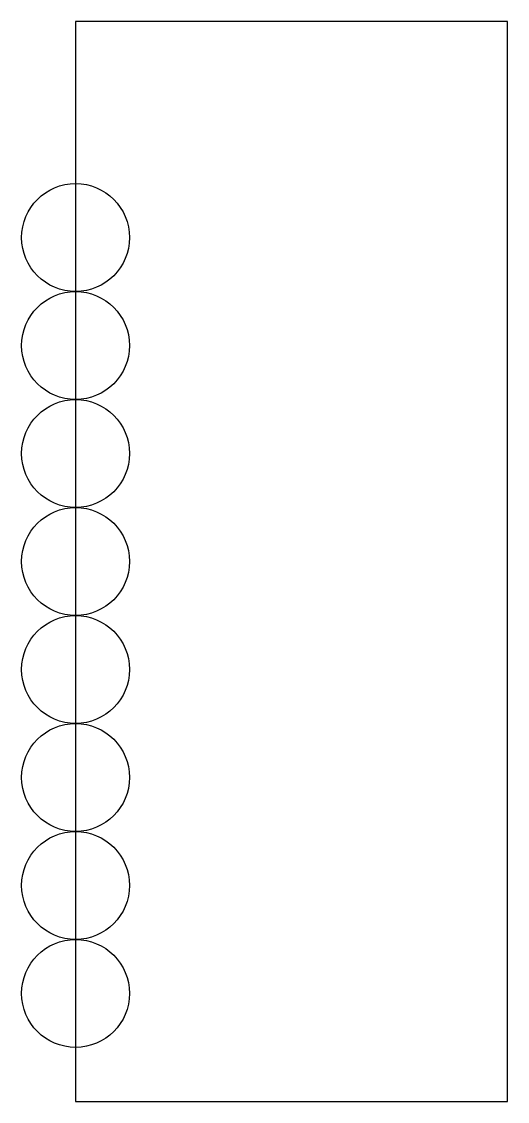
# Model space of a CAD drawing. Header units: metres. Extents: x -0.5 to 4, y 0 to 10.
import ezdxf

# ---------------------------------------------------------------- set-up
doc = ezdxf.new("R2010")
doc.units = ezdxf.units.M

# ---------------------------------------------------------------- blocks, each defined once
blk = doc.blocks.new('P[0]')
blk.add_circle((0, 0), 0.5)
blk = doc.blocks.new('P[1]')
blk.add_circle((0, 0), 0.5)
blk = doc.blocks.new('P[2]')
blk.add_circle((0, 0), 0.5)
blk = doc.blocks.new('P[3]')
blk.add_circle((0, 0), 0.5)
blk = doc.blocks.new('G[0]')
blk.add_circle((0, 0), 0.5)
blk = doc.blocks.new('G[1]')
blk.add_circle((0, 0), 0.5)
blk = doc.blocks.new('G[2]')
blk.add_circle((0, 0), 0.5)
blk = doc.blocks.new('G[3]')
blk.add_circle((0, 0), 0.5)
blk = doc.blocks.new('x')
blk.add_lwpolyline([(0, 0), (4, 0), (4, 10), (0, 10)], close=True)
for name, p in [('G[3]', (0, 8)), ('P[3]', (0, 7)), ('G[2]', (0, 6)), ('P[2]', (0, 5)), ('G[1]', (0, 4)), ('P[1]', (0, 3)), ('G[0]', (0, 2)), ('P[0]', (0, 1))]:
    blk.add_blockref(name, p)

msp = doc.modelspace()

# ---------------------------------------------------------------- block references
msp.add_blockref('x', (0, 0))

doc.saveas('drawing.dxf')
